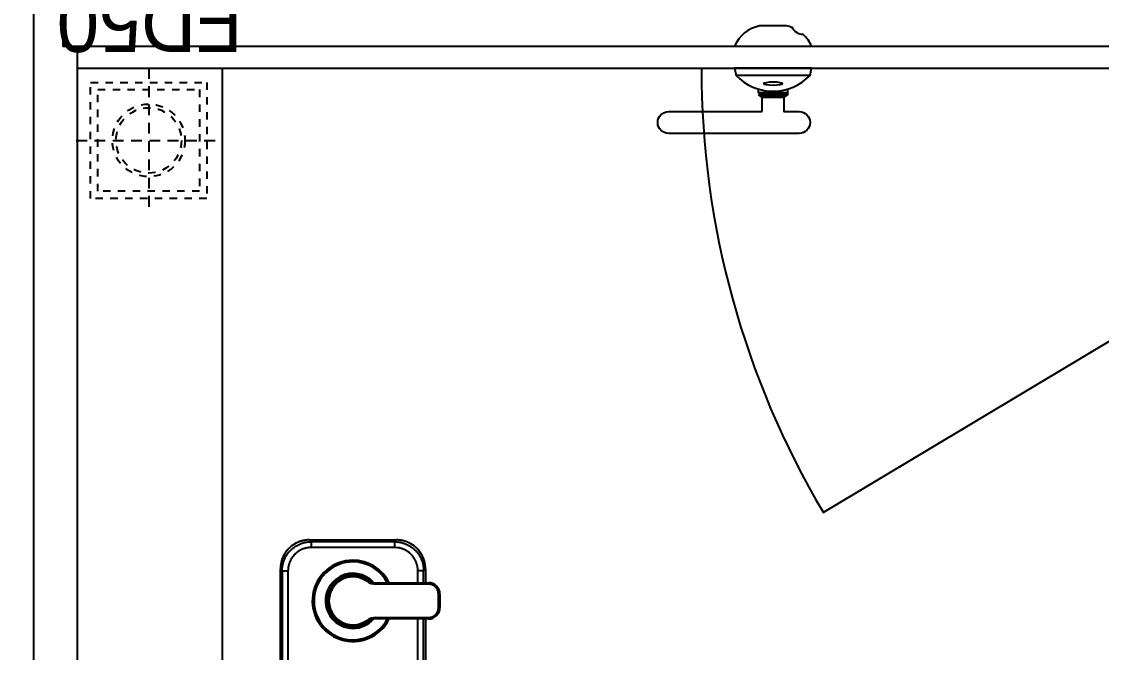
# Model space of a CAD drawing. Header units: millimetres. Extents: x -27104 to 125781, y -3376 to 46996.
# Drawn here: x 56834.29 to 56848.84, y 18601.77 to 18610.27 of the extents above; entities that cross this region are included whole.
import ezdxf

# ---------------------------------------------------------------- set-up
doc = ezdxf.new("R2010")
doc.units = ezdxf.units.MM
doc.header["$LTSCALE"] = 100
doc.header["$MEASUREMENT"] = 0
doc.linetypes.add('-HID', pattern=[2.5, 1.5, -1])
doc.layers.get('0').update_dxf_attribs({"linetype": 'CONTINUOUS'})
doc.layers.get('Defpoints').update_dxf_attribs({"color": 171, "linetype": 'CONTINUOUS'})
doc.layers.add('ELE9', color=9, linetype='CONTINUOUS')
doc.layers.add('TOI', color=12, linetype='CONTINUOUS')
doc.styles.add('SID', font='')
doc.styles.get('SID').set_extended_font_data('Dotum')

# ---------------------------------------------------------------- blocks, each defined once
blk = doc.blocks.new('I2-샤워수전')
at = {"layer": 'TOI'}
for p, q in [((-139.9801, -235.5307), (-139.9801, -114.4999)), ((-138.7426, -118.2165), (-138.7426, -235.5307)), ((-134.7429, -118.2165), (-134.7429, -235.5307)), ((-45.257, -268.7443), (-45.257, -170.5)), ((-41.2574, -268.7443), (-41.2574, -170.5)), ((-40.0199, -170.5), (-40.0199, -269.9818)), ((-90, -229.6086), (-90, -230.5307)), ((-89.9999, -229.4972), (-89.9999, -229.6086)), ((-142, -235.5307), (-105.8113, -235.5307)), ((-142, -235.5307), (-142, -236.5307)), ((-105.8113, -236.5307), (-142, -236.5307)), ((-105.8113, -235.5307), (-105.8113, -236.5307)), ((-100.0618, -233.7125), (-99.4868, -234.5307)), ((-150, -252.5307), (-150, -243.5307)), ((-150, -243.5307), (-149, -243.5307)), ((-149, -243.5307), (-149, -252.5307)), ((-150, -252.5307), (-149, -252.5307)), ((-71.5915, -248.7393), (-71.4803, -248.7435)), ((-142, -260.5307), (-142, -259.5307)), ((-142, -259.5307), (-105.8113, -259.5307)), ((-105.8113, -260.5307), (-105.8113, -259.5307)), ((-105.8113, -260.5307), (-142, -260.5307)), ((-139.9801, -269.9818), (-139.9801, -260.5307)), ((-138.7426, -260.5307), (-138.7426, -268.7443)), ((-134.7429, -260.5307), (-134.7429, -268.7443)), ((-99.4868, -261.5307), (-100.0618, -262.3489)), ((-90, -265.5307), (-90, -266.4528)), ((-89.9999, -266.4528), (-89.9999, -266.5642)), ((-138.7426, -268.7443), (-139.9801, -269.9818)), ((-138.7426, -268.7443), (-134.7429, -268.7443)), ((-41.2574, -268.7443), (-45.257, -268.7443)), ((-40.0199, -269.9818), (-41.2574, -268.7443)), ((-119.9818, -289.9801), (-118.7443, -288.7426)), ((-60.0181, -289.9801), (-119.9818, -289.9801)), ((-118.7443, -284.7429), (-61.2556, -284.7429)), ((-118.7443, -288.7426), (-118.7443, -284.7429)), ((-118.7443, -288.7426), (-61.2556, -288.7426)), ((-61.2556, -288.7426), (-61.2556, -284.7429)), ((-61.2556, -288.7426), (-60.0181, -289.9801))]:
    blk.add_line(p, q, dxfattribs=at)
for points in [[(-76.6447, -235.461), (-76.6948, -235.3966, 0.00138211), (-76.7452, -235.3325, 0.00138267), (-76.796, -235.2687, 0.00138344), (-76.8471, -235.2052, 0.00138456), (-76.8985, -235.142, 0.00138554), (-76.9503, -235.0791, 0.00138637), (-77.0024, -235.0165, 0.00138715), (-77.0548, -234.9543, 0.00138787), (-77.1076, -234.8923, 0.00138867), (-77.1608, -234.8306, 0.00138954), (-77.2142, -234.7692, 0.00138989), (-77.268, -234.7082, 0.00138974), (-77.3221, -234.6475, 0.00139126), (-77.3766, -234.587, 0.0013942), (-77.4313, -234.5269, 0.00139118), (-77.4864, -234.4671, 0.00138307), (-77.5418, -234.4077, 0.00139537), (-77.5976, -234.3485, 0.00142385), (-77.6538, -234.2896, 0.00138374), (-77.7101, -234.2312, 0.00129237), (-77.7663, -234.1735, 0.00142624), (-77.8238, -234.1152, 0.00169972), (-77.883, -234.0559, 0.00129085), (-77.9388, -234.0005, 0.00044442), (-77.9894, -233.9505, 0.00181956), (-78.055, -233.8871, 0.00313041), (-78.157, -233.7904, 0.00153123), (-78.2912, -233.6644, 0.0008117)], [(-77.4693, -261.4178), (-77.0773, -261.0047, 0.00747115), (-76.698, -260.5807, 0.00750572), (-76.332, -260.1452, 0.00749598), (-75.9792, -259.6994, 0.0074785), (-75.6408, -259.2437, 0.00746759), (-75.3164, -258.779, 0.00744289), (-75.0071, -258.3057, 0.00742207), (-74.7123, -257.8248, 0.00739112), (-74.4332, -257.3366, 0.00736687), (-74.1691, -256.8422, 0.00732689), (-73.921, -256.342, 0.00729698), (-73.6882, -255.837, 0.00725004), (-73.4716, -255.3277, 0.00721572), (-73.2704, -254.8149, 0.00716172), (-73.0853, -254.2993, 0.0071232), (-72.9157, -253.7816, 0.00706319), (-72.7621, -253.2625, 0.00702065), (-72.6236, -252.7427, 0.00695431), (-72.5009, -252.2228, 0.0069094), (-72.3931, -251.7034, 0.00684044), (-72.3005, -251.1852, 0.00678932), (-72.2224, -250.6688, 0.00670833), (-72.159, -250.1548, 0.0066659), (-72.1094, -249.6435, 0.00660546), (-72.074, -249.1354, 0.00652511), (-72.0517, -248.6317, 0.00639093), (-72.0427, -248.1327, 0.00644586), (-72.0465, -247.6343, 0.00648281), (-72.0636, -247.1322, 0.00647102), (-72.094, -246.6262, 0.00659853), (-72.1384, -246.1165, 0.00666613), (-72.1968, -245.604, 0.00673406), (-72.27, -245.0889, 0.00678959), (-72.3578, -244.572, 0.00688361), (-72.4609, -244.0537, 0.00691596), (-72.579, -243.5348, 0.00694216), (-72.7127, -243.016, 0.00705422), (-72.8622, -242.4973, 0.00727583), (-73.0284, -241.9791, 0.00709857), (-73.2088, -241.4648, 0.00666099), (-73.4036, -240.9558, 0.00742836), (-73.6194, -240.4428, 0.0089711), (-73.8593, -239.923, 0.00677753), (-74.094, -239.4369, 0.00221901), (-74.3142, -238.9993, 0.00973159), (-74.6319, -238.453, 0.01689071), (-75.1659, -237.6335, 0.0082014), (-75.892, -236.5733, 0.00429559)], [(-118.7443, -288.7426), (-119.6973, -288.7204, -0.01280197), (-120.663, -288.6503, -0.01215525), (-121.6424, -288.5306, -0.01197345), (-122.6312, -288.3611, -0.01248007), (-123.6252, -288.1372, -0.01271914), (-124.6202, -287.8598, -0.01287487), (-125.6121, -287.5256, -0.0129765), (-126.5967, -287.1363, -0.01318377), (-127.5688, -286.6895, -0.01329362), (-128.5244, -286.1879, -0.01343823), (-129.4578, -285.6299, -0.01351053), (-130.3655, -285.0193, -0.01360847), (-131.2416, -284.3558, -0.01366258), (-132.0832, -283.644, -0.01373239), (-132.8847, -282.8846, -0.01372271), (-133.644, -282.0833, -0.01365902), (-134.3558, -281.2421, -0.01373247), (-135.0193, -280.3655, -0.01389737), (-135.6299, -279.4559, -0.01354357), (-136.1878, -278.5244, -0.01272617), (-136.6891, -277.5765, -0.01368605), (-137.1363, -276.5967, -0.01572526), (-137.5271, -275.582, -0.01237559), (-137.8598, -274.6202, -0.00539161), (-138.1312, -273.7441, -0.016185), (-138.3611, -272.6312, -0.02706561), (-138.5653, -270.9421, -0.01386717), (-138.7426, -268.7444, -0.00762384)], [(-134.7429, -268.7444), (-134.7251, -269.5068, 0.012802), (-134.6691, -270.2793, 0.01215537), (-134.5734, -271.0628, 0.01197365), (-134.4378, -271.8539, 0.01248037), (-134.2587, -272.6492, 0.01271953), (-134.0368, -273.4452, 0.01287535), (-133.7694, -274.2387, 0.01297707), (-133.4581, -275.0264, 0.01318443), (-133.1006, -275.8041, 0.01329436), (-132.6993, -276.5686, 0.01343904), (-132.2529, -277.3153, 0.0135114), (-131.7645, -278.0415, 0.0136094), (-131.2337, -278.7424, 0.01366356), (-130.6642, -279.4157, 0.01373339), (-130.0567, -280.0568, 0.01372373), (-129.4157, -280.6643, 0.01366003), (-128.7428, -281.2337, 0.01373348), (-128.0415, -281.7645, 0.01389837), (-127.3138, -282.253, 0.01354451), (-126.5686, -282.6993, 0.01272701), (-125.8102, -283.1003, 0.0136869), (-125.0264, -283.4581, 0.01572616), (-124.2146, -283.7707, 0.01237622), (-123.4452, -284.0368, 0.00539186), (-122.7443, -284.2539, 0.01618569), (-121.8539, -284.4378, 0.02706645), (-120.5026, -284.6012, 0.01386743), (-118.7443, -284.7429, 0.00762394)], [(-41.2574, -268.7444), (-41.2796, -269.6974, -0.012802), (-41.3497, -270.663, -0.01215529), (-41.4694, -271.6424, -0.01197349), (-41.6389, -272.6312, -0.01248011), (-41.8628, -273.6252, -0.01271918), (-42.1402, -274.6202, -0.01287491), (-42.4744, -275.6122, -0.01297655), (-42.8637, -276.5967, -0.01318382), (-43.3105, -277.5689, -0.01329367), (-43.8121, -278.5244, -0.01343828), (-44.3701, -279.4578, -0.01351058), (-44.9807, -280.3655, -0.01360852), (-45.6442, -281.2416, -0.01366264), (-46.356, -282.0833, -0.01373244), (-47.1154, -282.8847, -0.01372276), (-47.9167, -283.644, -0.01365906), (-48.7578, -284.3558, -0.01373251), (-49.6345, -285.0193, -0.01389741), (-50.5441, -285.63, -0.0135436), (-51.4756, -286.1879, -0.01272619), (-52.4235, -286.6891, -0.01368607), (-53.4033, -287.1363, -0.01572528), (-54.418, -287.5271, -0.0123756), (-55.3798, -287.8598, -0.00539161), (-56.2559, -288.1312, -0.016185), (-57.3688, -288.3611, -0.02706559), (-59.0579, -288.5654, -0.01386715), (-61.2556, -288.7426, -0.00762383)], [(-61.2556, -284.7429), (-60.4932, -284.7251, 0.01280196), (-59.7207, -284.6691, 0.01215533), (-58.9371, -284.5734, 0.01197361), (-58.1461, -284.4378, 0.01248031), (-57.3508, -284.2587, 0.01271947), (-56.5548, -284.0368, 0.01287529), (-55.7612, -283.7694, 0.012977), (-54.9736, -283.4581, 0.01318436), (-54.1958, -283.1006, 0.01329428), (-53.4314, -282.6993, 0.01343897), (-52.6846, -282.2529, 0.01351132), (-51.9585, -281.7645, 0.01360932), (-51.2576, -281.2337, 0.01366348), (-50.5843, -280.6643, 0.01373332), (-49.9431, -280.0567, 0.01372366), (-49.3357, -279.4157, 0.01365997), (-48.7662, -278.7428, 0.01373342), (-48.2354, -278.0415, 0.01389832), (-47.7469, -277.3138, 0.01354446), (-47.3006, -276.5686, 0.01272697), (-46.8996, -275.8102, 0.01368686), (-46.5418, -275.0264, 0.01572613), (-46.2292, -274.2146, 0.01237621), (-45.9631, -273.4452, 0.00539186), (-45.7459, -272.7443, 0.01618569), (-45.5621, -271.8539, 0.02706646), (-45.3987, -270.5026, 0.01386746), (-45.257, -268.7444, 0.00762396)]]:
    blk.add_lwpolyline(points, format="xyb", dxfattribs=at)
for centre, radius, start, end in [((-90, -248), 28, 270, 153.55544), ((-90, -248), 27.5, 90, 153.03613), ((-90, -248.0307), 27.3, 270, 152.7499), ((-90, -248.0307), 26.8, 270, 152.19797), ((-90, -248), 27.5, 270, 90), ((-90, -248.0307), 18.9624, 221.81081, 90), ((-90, -248.0307), 18.9624, 90, 138.18919), ((-90, -248.0307), 18.5334, 90, 136.35096), ((-90, -248.0307), 18.4221, 90, 135.78928), ((-90, -248.0307), 17.5, 234.9032, 125.0968), ((-90, -248.0307), 18.5334, 270.0001262, 90), ((-142, -243.5307), 8, 90, 180), ((-142, -243.5307), 7, 90, 180), ((-105.8113, -225.5307), 10, 270, 305.0968), ((-105.8113, -225.5307), 11, 270, 305.096801), ((-90, -248.0307), 16.5, 234.9032, 125.0968), ((-142, -252.5307), 8, 180, 270), ((-142, -252.5307), 7, 180, 270), ((-105.8113, -270.5307), 11, 54.9032, 90), ((-90, -248), 28, 206.58503, 270), ((-90, -248), 27.5, 207.10756, 270), ((-90, -248.0307), 27.3, 207.2501, 270), ((-90, -248.0307), 26.8, 207.80203, 270), ((-105.8113, -270.5307), 10, 54.9032, 90), ((-90, -248.0307), 18.5334, 223.64904, 270.00013), ((-90, -248.0307), 18.4221, 228.07037, 267.99308)]:
    blk.add_arc(centre, radius, start, end, dxfattribs=at)
for points, knots in [([(-139.9803, -269.9818), (-139.9765, -270.2707), (-139.9692, -270.8471), (-139.9112, -271.7078), (-139.8194, -272.5609), (-139.6911, -273.4049), (-139.528, -274.2382), (-139.3309, -275.0596), (-139.1005, -275.8676), (-138.838, -276.6611), (-138.5441, -277.4387), (-138.2201, -278.1994), (-137.8669, -278.9421), (-137.4856, -279.6657), (-137.0774, -280.3693), (-136.6434, -281.052), (-136.1847, -281.713), (-135.7026, -282.3515), (-135.1982, -282.9669), (-134.6728, -283.5584), (-134.3023, -283.9438), (-134.0228, -284.2229), (-133.8389, -284.4029), (-133.5672, -284.6591), (-133.2901, -284.9109), (-133.0075, -285.1581), (-132.7195, -285.4006), (-132.4262, -285.6383), (-132.1278, -285.871), (-131.8241, -286.0985), (-131.5154, -286.3209), (-131.2016, -286.5379), (-130.8829, -286.7495), (-130.5594, -286.9554), (-130.2312, -287.1556), (-129.8983, -287.35), (-129.5608, -287.5384), (-129.2188, -287.7207), (-128.8725, -287.8967), (-128.5219, -288.0665), (-128.1672, -288.2298), (-127.8084, -288.3865), (-127.4456, -288.5366), (-127.0791, -288.6798), (-126.7089, -288.8162), (-126.3351, -288.9456), (-125.9578, -289.0678), (-125.5773, -289.1828), (-125.1935, -289.2905), (-124.8067, -289.3908), (-124.417, -289.4835), (-124.0246, -289.5686), (-123.6295, -289.646), (-123.232, -289.7156), (-122.8321, -289.7773), (-122.4301, -289.8311), (-122.026, -289.8767), (-121.6201, -289.9143), (-121.2126, -289.9436), (-120.8035, -289.9645), (-120.3931, -289.9777), (-120.119, -289.9793), (-119.9818, -289.9803)], [0, 0, 0, 0, 0.0275923, 0.05504264, 0.08235103, 0.10951748, 0.13654198, 0.16342455, 0.1901652, 0.21676393, 0.24322074, 0.26953566, 0.29570869, 0.32173984, 0.34762912, 0.37337654, 0.39898212, 0.42444586, 0.44976777, 0.47494787, 0.49998616, 0.50081483, 0.5126709, 0.52455893, 0.53647893, 0.54843089, 0.56041482, 0.57243071, 0.58447858, 0.59655841, 0.60867022, 0.620814, 0.63298975, 0.64519748, 0.65743718, 0.66970886, 0.68201252, 0.69434816, 0.70671578, 0.71911538, 0.73154697, 0.74401053, 0.75650609, 0.76903362, 0.78159315, 0.79418466, 0.80680817, 0.81946366, 0.83215115, 0.84487062, 0.85762209, 0.87040556, 0.88322101, 0.89606847, 0.90894792, 0.92185936, 0.93480281, 0.94777825, 0.96078569, 0.97382513, 0.98689656, 1, 1, 1, 1]), ([(-139.9803, -269.9818), (-139.9802, -269.9935), (-139.9801, -270.0509), (-139.9794, -270.2233), (-139.9689, -270.7995), (-139.8877, -272.242), (-139.3222, -275.8069), (-136.6307, -282.2862), (-129.6552, -288.469), (-122.9505, -289.9809), (-119.9818, -289.9803)], [0, 0, 0, 0, 0.00111485, 0.00549461, 0.01644384, 0.0562571, 0.14333357, 0.36088399, 0.7160322, 1, 1, 1, 1]), ([(-60.0181, -289.9803), (-59.7292, -289.9765), (-59.1528, -289.9693), (-58.2921, -289.9112), (-57.439, -289.8194), (-56.5951, -289.6911), (-55.7617, -289.5281), (-54.9404, -289.3309), (-54.1323, -289.1006), (-53.3389, -288.838), (-52.5612, -288.5442), (-51.8005, -288.2201), (-51.0579, -287.8669), (-50.3343, -287.4856), (-49.6306, -287.0774), (-48.9479, -286.6434), (-48.2869, -286.1847), (-47.6484, -285.7026), (-47.0331, -285.1983), (-46.4416, -284.6728), (-45.9727, -284.2221), (-45.6146, -283.8573), (-45.3577, -283.5855), (-45.1051, -283.3081), (-44.8572, -283.0254), (-44.614, -282.7372), (-44.3756, -282.4437), (-44.1422, -282.145), (-43.9139, -281.8411), (-43.6908, -281.5321), (-43.4731, -281.218), (-43.2609, -280.8991), (-43.0544, -280.5752), (-42.8535, -280.2466), (-42.6585, -279.9133), (-42.4696, -279.5754), (-42.2867, -279.233), (-42.11, -278.8863), (-41.9397, -278.5352), (-41.7759, -278.18), (-41.6187, -277.8207), (-41.4681, -277.4575), (-41.3244, -277.0904), (-41.1876, -276.7197), (-41.0578, -276.3453), (-40.9352, -275.9675), (-40.8198, -275.5864), (-40.7117, -275.202), (-40.6111, -274.8147), (-40.5181, -274.4243), (-40.4327, -274.0313), (-40.355, -273.6356), (-40.2852, -273.2374), (-40.2233, -272.8369), (-40.1694, -272.4342), (-40.1236, -272.0295), (-40.0859, -271.6229), (-40.0565, -271.2147), (-40.0355, -270.8049), (-40.0223, -270.3938), (-40.0207, -270.1192), (-40.0197, -269.9818)], [0, 0, 0, 0, 0.02759228, 0.0550426, 0.08235098, 0.10951741, 0.1365419, 0.16342447, 0.1901651, 0.21676383, 0.24322064, 0.26953556, 0.2957086, 0.32173975, 0.34762904, 0.37337647, 0.39898206, 0.42444582, 0.44976775, 0.47494787, 0.49998618, 0.51186175, 0.52376934, 0.53570897, 0.54768062, 0.55968429, 0.57172, 0.58378774, 0.59588751, 0.60801932, 0.62018316, 0.63237903, 0.64460695, 0.6568669, 0.66915889, 0.68148292, 0.693839, 0.70622711, 0.71864727, 0.73109948, 0.74358373, 0.75610003, 0.76864838, 0.78122878, 0.79384122, 0.80648572, 0.81916228, 0.83187088, 0.84461154, 0.85738426, 0.87018903, 0.88302586, 0.89589475, 0.90879569, 0.9217287, 0.93469376, 0.94769089, 0.96072007, 0.97378132, 0.98687463, 1, 1, 1, 1]), ([(-60.0181, -289.9803), (-59.9847, -289.9802), (-59.8683, -289.9799), (-59.5428, -289.9763), (-58.7318, -289.9493), (-57.0296, -289.7997), (-52.8459, -288.9514), (-45.8626, -285.3245), (-40.861, -277.8051), (-40.0227, -271.9084), (-40.0197, -269.9818)], [0, 0, 0, 0, 0.00318529, 0.01114844, 0.03105583, 0.08082106, 0.17411223, 0.43824207, 0.81561306, 1, 1, 1, 1])]:
    blk.add_open_spline(points, degree=3, knots=knots, dxfattribs=at)
blk = doc.blocks.new('A$C70181699')
at = {"layer": 'TOI', "linetype": '-HID', "ltscale": 0.05}
for p, q in [((67.4, 59.74), (67.4, 159.74)), ((117.4, 109.74), (17.4, 109.74))]:
    blk.add_line(p, q, dxfattribs=at)
at = {"layer": 'TOI', "linetype": '-HID', "ltscale": 0.01}
for points in [[(107.4, 69.74), (27.4, 69.74), (27.4, 149.74), (107.4, 149.74)], [(102.4, 74.74), (32.4, 74.74), (32.4, 144.74), (102.4, 144.74)]]:
    blk.add_lwpolyline(points, close=True, dxfattribs=at)
for radius in [25, 22.5]:
    blk.add_circle((67.4, 109.74), radius, dxfattribs=at)
at = {"layer": 'Defpoints', "style": 'SID'}
blk.add_text('FD50', height=40, dxfattribs=at).set_placement((2.77, 8.87))
blk = doc.blocks.new('ggtyu')
at = {"layer": 'ELE9', "color": 253}
for p, q in [((56655.636, 18767.453), (56665.63, 18773.444)), ((56655.458, 18773.346), (56654.46, 18773.346)), ((56654.764, 18773.111), (56654.764, 18773.16)), ((56654.764, 18773.082), (56655.155, 18773.082)), ((56654.812, 18773.053), (56654.764, 18773.082)), ((56654.812, 18772.857), (56654.812, 18773.053)), ((56653.783, 18772.857), (56654.812, 18772.857))]:
    blk.add_line(p, q, dxfattribs=at)
at = {"layer": 'ELE9', "color": 253, "ltscale": 0.1}
blk.add_lwpolyline([(56515.772, 18763.662), (56515.772, 18753.685), (56641.273, 18753.685), (56641.273, 18801.029), (56640.099, 18801.029), (56640.099, 18804.746), (56652.131, 18804.746), (56652.131, 18801.029), (56644.99, 18801.029), (56644.99, 18753.685), (56667.782, 18753.685), (56667.782, 18804.746), (56671.499, 18804.746), (56671.499, 18749.968), (56512.054, 18749.968), (56512.054, 18763.662)], close=True, dxfattribs=at)
blk.add_lwpolyline([(56652.522, 18804.257), (56652.522, 18800.638), (56645.382, 18800.638), (56645.382, 18773.738), (56645.577, 18773.738), (56645.577, 18754.272), (56667.195, 18754.272), (56667.195, 18773.738)], dxfattribs=at)
at = {"layer": 'ELE9', "color": 253}
for points in [[(56655.478, 18773.738, 0.106445), (56655.366, 18773.897, -0.296117), (56655.217, 18773.99, 0.043036), (56655.14, 18774.011), (56654.778, 18774.011, 0.249566), (56654.441, 18773.738)], [(56654.441, 18773.444), (56654.46, 18773.346, 0.431373), (56655.458, 18773.346), (56655.478, 18773.444)]]:
    blk.add_lwpolyline(points, format="xyb", close=True, dxfattribs=at)
for points in [[(56645.577, 18773.738), (56667.195, 18773.738)], [(56645.577, 18773.738), (56645.577, 18773.444), (56667.195, 18773.444), (56667.195, 18773.738)], [(56647.534, 18773.444), (56647.534, 18754.272)]]:
    blk.add_lwpolyline(points, dxfattribs=at)
blk.add_lwpolyline([(56655.155, 18773.16), (56655.155, 18773.111), (56654.764, 18773.111), (56655.155, 18773.111), (56655.155, 18773.082), (56655.106, 18773.053), (56654.812, 18773.053), (56655.106, 18773.053), (56655.106, 18772.857), (56655.311, 18772.857, -1), (56655.311, 18772.564), (56653.551, 18772.564, -1), (56653.551, 18772.857), (56653.795, 18772.857)], format="xyb", dxfattribs=at)
blk.add_arc((56665.731, 18773.444), 11.738, 180, 210.6904, dxfattribs=at)
blk.add_ellipse((56654.959, 18773.234), major_axis=(-0.127, 0), ratio=0.193008, dxfattribs=at)
at = {"layer": 'ELE9', "color": 253, "xscale": 0.01956378461538462, "yscale": 0.01956378461538462, "zscale": 0.01956378461538462, "rotation": 180}
blk.add_blockref('A$C70181699', (56647.86, 18774.616), dxfattribs=at)
at = {"layer": 'ELE9', "color": 253, "extrusion": (0, 0, -1), "xscale": -0.01956378461538462, "yscale": 0.01956378461538462, "zscale": -0.01956378461538462, "rotation": 180}
blk.add_blockref('I2-샤워수전', (-56647.534, 18761.412), dxfattribs=at)

msp = doc.modelspace()

# ---------------------------------------------------------------- block references
msp.add_blockref('ggtyu', (189.458, -163.799))

doc.saveas('drawing.dxf')
